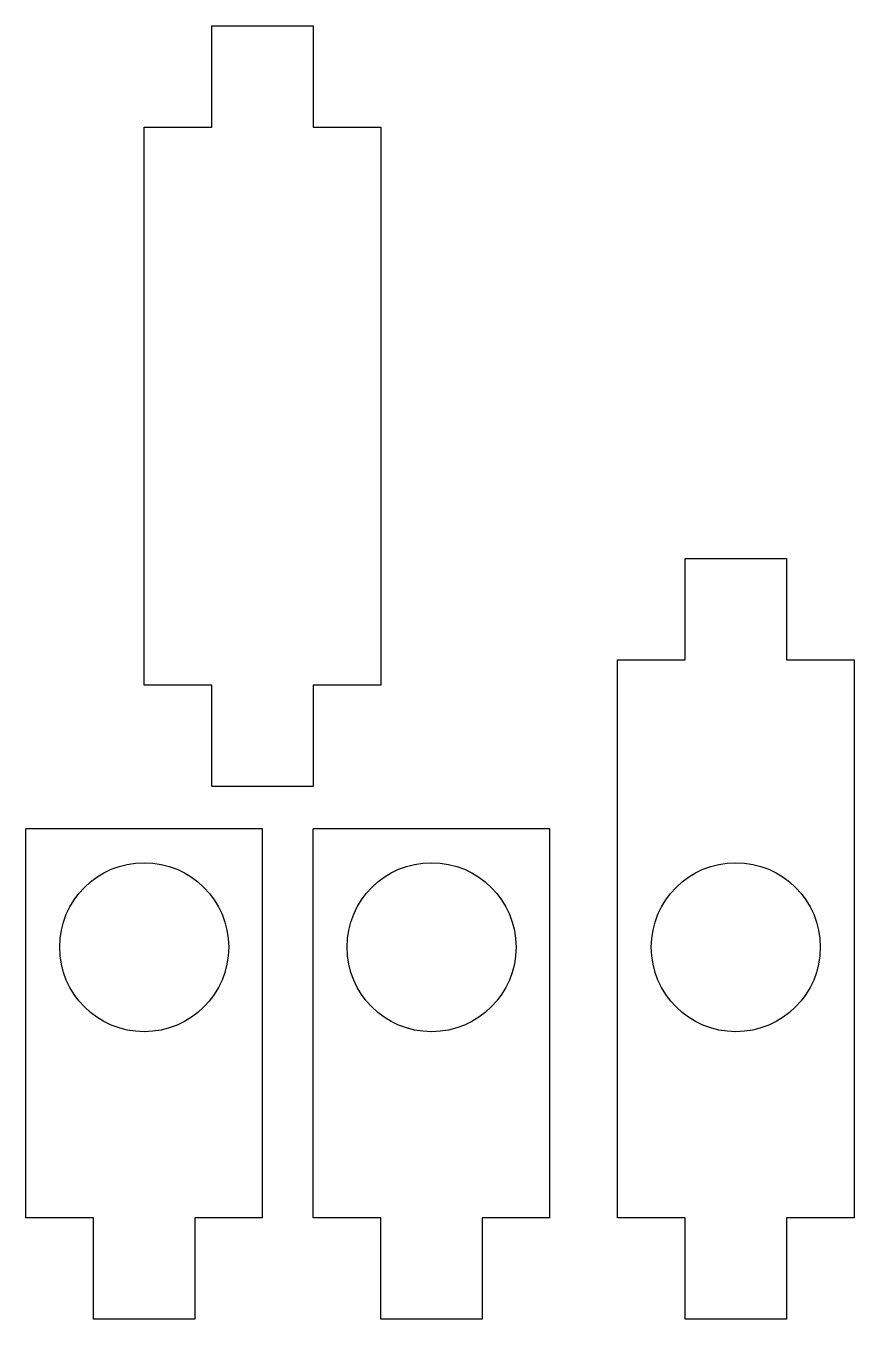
# Model space of a CAD drawing. Header units: millimetres. Extents: x 0.8 to 25.2, y -0.1 to 38.1.
import ezdxf

# ---------------------------------------------------------------- set-up
doc = ezdxf.new("R2010")
doc.units = ezdxf.units.MM
doc.layers.get('0').update_dxf_attribs({"lineweight": 25, "true_color": 0xffffff})

msp = doc.modelspace()

# ---------------------------------------------------------------- linework, layer by layer
for p, q in [((6.25, 35.125), (6.25, 38.125)), ((6.25, 38.125), (9.25, 38.125)), ((9.25, 38.125), (9.25, 35.125)), ((4.25, 18.625), (4.25, 35.125)), ((4.25, 35.125), (6.25, 35.125)), ((9.25, 35.125), (11.25, 35.125)), ((11.25, 35.125), (11.25, 18.625)), ((20.25, 19.375), (20.25, 22.375)), ((20.25, 22.375), (23.25, 22.375)), ((23.25, 22.375), (23.25, 19.375)), ((18.25, 2.875), (18.25, 19.375)), ((18.25, 19.375), (20.25, 19.375)), ((23.25, 19.375), (25.25, 19.375)), ((25.25, 19.375), (25.25, 2.875)), ((6.25, 18.625), (4.25, 18.625)), ((6.25, 15.625), (6.25, 18.625)), ((11.25, 18.625), (9.25, 18.625)), ((9.25, 18.625), (9.25, 15.625)), ((9.25, 15.625), (6.25, 15.625)), ((7.75, 14.375), (0.75, 14.375)), ((0.75, 2.875), (0.75, 14.375)), ((7.75, 2.875), (7.75, 14.375)), ((16.25, 14.375), (9.25, 14.375)), ((9.25, 2.875), (9.25, 14.375)), ((16.25, 2.875), (16.25, 14.375)), ((2.75, 2.875), (0.75, 2.875)), ((2.75, -0.125), (2.75, 2.875)), ((7.75, 2.875), (5.75, 2.875)), ((5.75, 2.875), (5.75, -0.125)), ((11.25, 2.875), (9.25, 2.875)), ((11.25, -0.125), (11.25, 2.875)), ((16.25, 2.875), (14.25, 2.875)), ((14.25, 2.875), (14.25, -0.125)), ((20.25, 2.875), (18.25, 2.875)), ((20.25, -0.125), (20.25, 2.875)), ((25.25, 2.875), (23.25, 2.875)), ((23.25, 2.875), (23.25, -0.125)), ((5.75, -0.125), (2.75, -0.125)), ((14.25, -0.125), (11.25, -0.125)), ((23.25, -0.125), (20.25, -0.125))]:
    msp.add_line(p, q)
for centre in [(4.25, 10.875), (12.75, 10.875), (21.75, 10.875)]:
    msp.add_circle(centre, 2.5)

doc.saveas('drawing.dxf')
